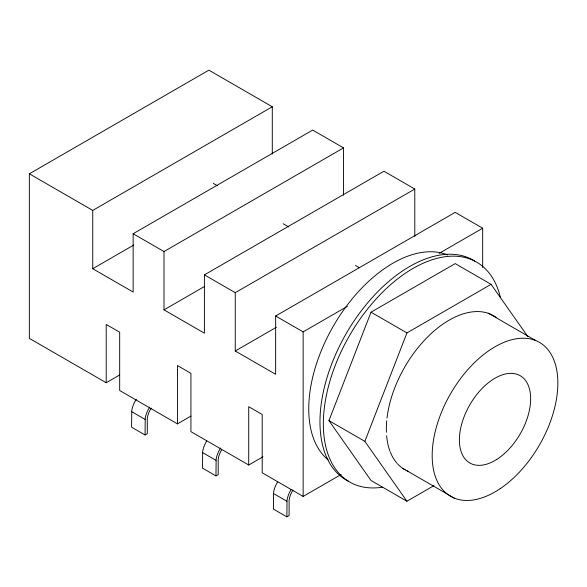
<?xml version="1.0" encoding="UTF-8"?>
<svg xmlns="http://www.w3.org/2000/svg" width="587" height="587" viewBox="0 0 587 587"><rect width="100%" height="100%" fill="white"/><g stroke="black" fill="none" stroke-linecap="round" stroke-linejoin="round"><path stroke-width="0.88" d="M151.226 408.185A15.101 8.717 -60 0 0 147.308 418.311L147.308 433.683L145.062 434.974L131.598 427.204L131.759 410.445A18.27 10.551 -60 0 1 135.744 400.151L136.287 399.307M145.062 434.974L145.224 418.215A18.27 10.551 -60 0 1 149.208 407.928L149.751 407.084M221.615 449.913A15.101 8.717 -60 0 0 218.21 459.247L218.21 474.612L215.965 475.91L202.5 468.132L202.669 451.374A18.27 10.551 -60 0 1 206.646 441.086M215.965 475.91L216.133 459.151A18.27 10.551 -60 0 1 220.11 448.864L220.653 448.013M293.03 490.057A15.101 8.717 -60 0 0 289.112 500.183L289.112 515.547L286.874 516.846L273.41 509.068L273.571 492.31A18.27 10.551 -60 0 1 277.548 482.022M286.874 516.846L287.036 500.087A18.27 10.551 -60 0 1 291.013 489.793M433.932 485.647L406.938 501.232L371.028 480.504L328.947 420.637L371.028 312.189L455.189 263.6L491.092 284.328L527.911 336.711M406.938 501.232L364.857 441.365L406.938 332.917L491.092 284.328M119.682 374.968L106.21 382.739L29.35 338.361L29.35 173.811L208.884 70.154L272.287 106.761L272.287 154.132M29.35 173.811L92.746 210.41L272.287 106.761M92.746 210.41L92.746 268.721L133.146 292.04L133.146 233.736L312.68 130.079L343.534 147.895L343.534 195.273M92.746 268.721L133.873 244.977M133.146 233.736L164 251.552L343.534 147.895M164 251.552L164 309.855L204.401 333.181L204.401 274.87L383.935 171.221L414.789 189.036L414.789 236.407M164 309.855L204.335 286.566M204.401 274.87L235.255 292.686L414.789 189.036M235.255 292.686L235.255 350.997L275.648 374.315L275.648 316.011L455.189 212.355L482.675 228.226L482.675 267.54M235.255 350.997L276.382 327.252M275.648 316.011L303.141 331.882L347.431 306.311M439.179 253.342L482.675 228.226M106.21 382.739L106.21 324.435L119.682 332.205L119.682 390.516L177.465 423.88L190.929 416.102M177.465 423.88L177.465 365.569L190.929 373.347L190.929 431.65L248.719 465.014L262.976 456.781M248.719 465.014L248.719 406.71L262.184 414.481L262.184 472.792L303.141 496.433L341.106 474.516M488.201 313.128L535.696 340.548M213.316 183.408L217.285 185.697M283.191 223.75L288.753 226.956M355.458 265.471L359.427 267.76M371.028 312.189L406.938 332.917M328.947 420.637L364.857 441.365M402.895 468.426L405.272 469.798M406.857 470.715L454.345 498.136M131.598 411.604L145.062 419.382M202.5 452.54L215.965 460.311M273.41 493.476L286.874 501.247M303.141 331.882L303.141 496.433M328.214 459.892A119.014 68.716 -60 0 1 333.79 325.352A119.014 68.716 -60 0 1 447.58 254.949M348.553 481.281A126.953 73.294 -60 0 1 345.89 334.113A126.953 73.294 -60 0 1 474.7 261.061M382.423 487.181A126.953 73.294 -60 0 1 353.381 329.153A126.953 73.294 -60 0 1 500.432 297.602M408.508 471.486A88.864 51.304 -60 0 1 397.494 463.803M396.922 463.165A88.864 51.304 -60 0 1 390.355 452.181M390.003 451.278A88.864 51.304 -60 0 1 386.62 435.701M386.407 432.267A88.864 51.304 -60 0 1 386.716 420.85M387.002 418.113A88.864 51.304 -60 0 1 431.144 333.599A88.864 51.304 -60 0 1 496.125 317.362M496.712 459.46A50.387 29.086 -60 0 0 524.991 379.804A50.387 29.086 -60 0 0 463.356 418.766A50.387 29.086 -60 0 0 496.712 459.46M500.131 488.707A88.864 51.304 -60 0 0 546.702 348.23A88.864 51.304 -60 0 0 438.225 421.084A88.864 51.304 -60 0 0 500.131 488.707"/></g></svg>
